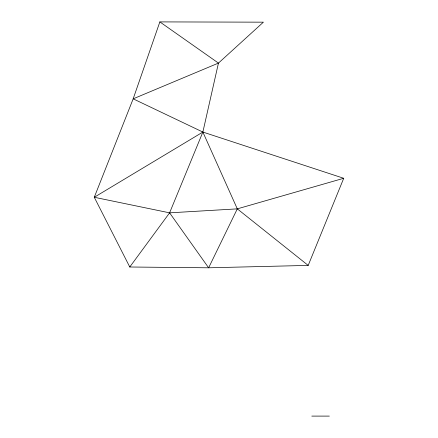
<?xml version="1.0" encoding="UTF-8"?>
<svg xmlns="http://www.w3.org/2000/svg" width="438" height="438" viewBox="0 0 438 438"><rect width="100%" height="100%" fill="white"/><g stroke="black" fill="none" stroke-linecap="round" stroke-linejoin="round"><path stroke-width="0.66" d="M159.854 21.9L133.174 98.835L94.274 197.27L129.779 266.999L208.63 267.799L308.193 265.406L343.726 178.282L202.871 132.057L133.174 98.835L218.452 63.094L263.402 22.168L159.854 21.9L218.452 63.094L202.871 132.057L169.605 212.841L129.779 266.999M343.726 178.282L237.303 208.86L208.63 267.799L169.605 212.841L94.274 197.27L202.871 132.057L237.303 208.86L308.193 265.406M169.605 212.841L237.303 208.86M311.796 416.1L329.349 416.1"/></g></svg>
